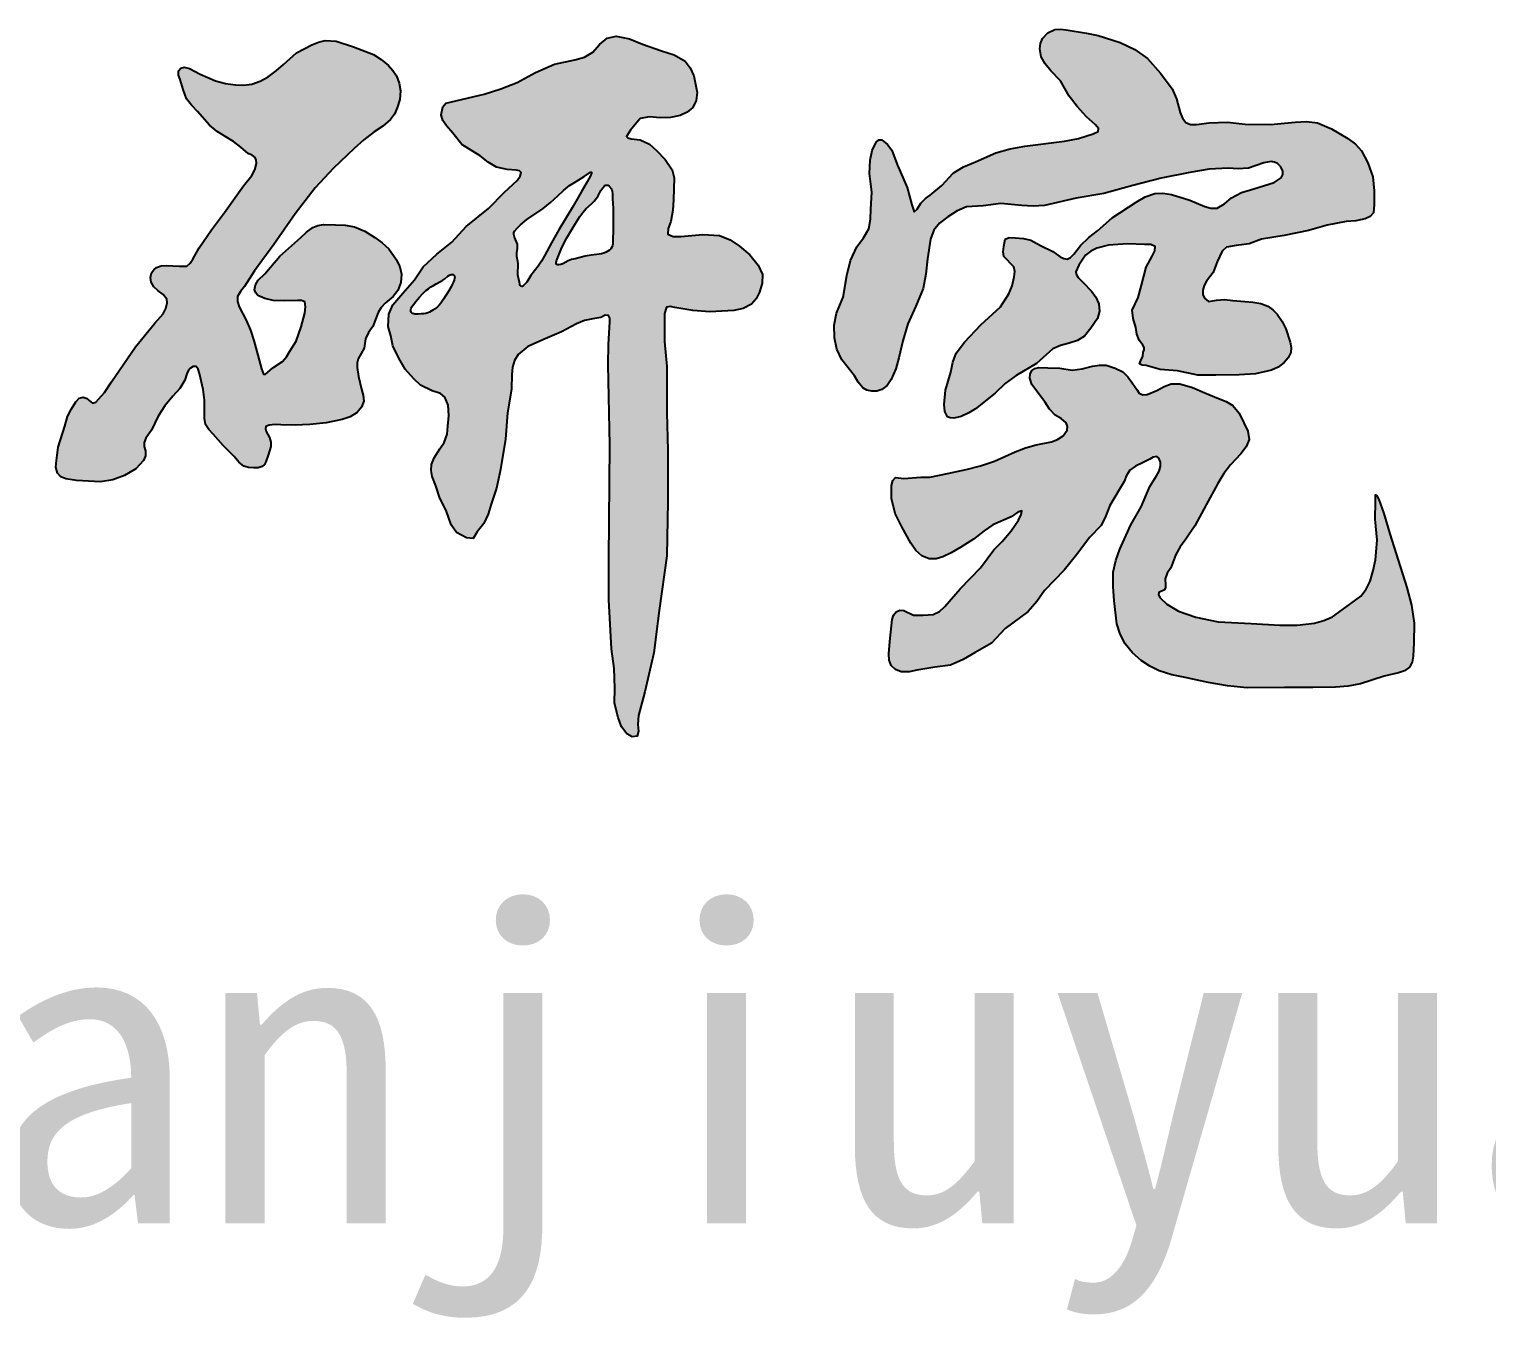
# Model space of a CAD drawing. Extents: x -137808 to 103746506, y -332957 to -111547.
# Drawn here: x -9654 to -8790, y -162863 to -162095 of the extents above; entities that cross this region are included whole.
import ezdxf

# ---------------------------------------------------------------- set-up
doc = ezdxf.new("R2010")
doc.units = 0
doc.header["$LTSCALE"] = 25
doc.header["$MEASUREMENT"] = 0
doc.layers.get('0').update_dxf_attribs({"linetype": 'CONTINUOUS'})
doc.styles.add('宋体', font='', dxfattribs={"width": 0.8})
doc.styles.get('宋体').set_extended_font_data('SimSun')

# ---------------------------------------------------------------- blocks, each defined once
blk = doc.blocks.new('tjnhty')
h = blk.add_hatch(color=256)
h.paths.add_polyline_path([(1271577.52, -1744027.78), (1271575, -1744022.31), (1271569.94, -1744016.24), (1271563.92, -1744011.09), (1271558.3, -1744007.26), (1271552.12, -1744004.68), (1271542.06, -1744004.1), (1271529.09, -1744005.27), (1271524.53, -1744005.25), (1271521.51, -1744003.95), (1271521.58, -1744000.66), (1271523.11, -1743996.38), (1271524.43, -1743989.75), (1271524.72, -1743983.56), (1271525.15, -1743970.6), (1271524, -1743965.76), (1271519.91, -1743959.67), (1271514.61, -1743954.39), (1271510.57, -1743950.62), (1271505.05, -1743948.13), (1271499.73, -1743947.44), (1271497.75, -1743946.95), (1271496.97, -1743945.99), (1271499.28, -1743942.37), (1271505.05, -1743935.45), (1271510.52, -1743934.45), (1271516.92, -1743934.96), (1271523.01, -1743934.92), (1271528.78, -1743933.64), (1271532.88, -1743931.71), (1271536.2, -1743928.86), (1271538.22, -1743924.83), (1271538.8, -1743920.1), (1271536.86, -1743910.08), (1271534.74, -1743905.34), (1271531.75, -1743901.52), (1271525.19, -1743897.8), (1271517.57, -1743895.42), (1271506.37, -1743891.31), (1271498.8, -1743888.18), (1271490.87, -1743886.69), (1271485.43, -1743887.85), (1271481.02, -1743891.65), (1271477.02, -1743896.08), (1271472.11, -1743899.08), (1271466.39, -1743900.75), (1271454.28, -1743903.17), (1271442.97, -1743908.11), (1271432.19, -1743914.04), (1271422.57, -1743917.94), (1271412.57, -1743920.96), (1271389.83, -1743926.39), (1271388.05, -1743928.57), (1271387.08, -1743933.18), (1271388.12, -1743936.6), (1271390.24, -1743939.74), (1271394.13, -1743944.11), (1271399.47, -1743950.91), (1271410.16, -1743957.46), (1271414.9, -1743961.27), (1271419.85, -1743964.26), (1271426.28, -1743965.7), (1271431.63, -1743966), (1271433.63, -1743966.45), (1271434.57, -1743967.44), (1271433.9, -1743969.57), (1271432.07, -1743972.06), (1271424.74, -1743979), (1271415.1, -1743988.63), (1271401.98, -1743999.42), (1271393.5, -1744008.67), (1271384.62, -1744015.7), (1271376.42, -1744023.22), (1271371.37, -1744030.98), (1271364.38, -1744038.94), (1271358.55, -1744045.74), (1271356.22, -1744051.37), (1271355.83, -1744058.55), (1271357.39, -1744064.18), (1271358.55, -1744070.01), (1271362.05, -1744077.38), (1271365.88, -1744083.98), (1271370.89, -1744089.52), (1271374.83, -1744093.46), (1271381.74, -1744096.8), (1271386.83, -1744098.32), (1271389.34, -1744100.44), (1271391.31, -1744105.22), (1271391.66, -1744111.42), (1271391.16, -1744117.64), (1271390.61, -1744122.43), (1271388.87, -1744127.23), (1271386.36, -1744131.15), (1271382.98, -1744136.38), (1271381.46, -1744140.3), (1271381.21, -1744143.9), (1271381.89, -1744147.48), (1271384.07, -1744153.04), (1271386.4, -1744160.38), (1271390.12, -1744167.64), (1271392.98, -1744176.02), (1271396.18, -1744180.69), (1271402.14, -1744183.89), (1271406.04, -1744184.23), (1271408.55, -1744180.34), (1271412.35, -1744175.24), (1271414.92, -1744169.84), (1271416.71, -1744163.87), (1271419.89, -1744154.35), (1271422.27, -1744143.23), (1271425.25, -1744125.36), (1271426.44, -1744109.68), (1271428.83, -1744095.78), (1271428.97, -1744087.02), (1271429.35, -1744082.75), (1271430.56, -1744078.73), (1271432.8, -1744075.21), (1271438.56, -1744070.41), (1271448.8, -1744065.93), (1271458.41, -1744061.78), (1271467.39, -1744057.05), (1271472.04, -1744055.14), (1271476.97, -1744054.07), (1271481.74, -1744053.21), (1271484.32, -1744051.88), (1271486.35, -1744052.2), (1271487.12, -1744053.71), (1271487.14, -1744055.79), (1271486.32, -1744069.22), (1271486.03, -1744081.16), (1271487.07, -1744128.95), (1271486.43, -1744196.3), (1271486.43, -1744220.46), (1271488.05, -1744249.49), (1271489.56, -1744261.13), (1271490.07, -1744272.84), (1271489.83, -1744281.65), (1271492.05, -1744290.22), (1271493.95, -1744295.77), (1271497.21, -1744299.89), (1271500.38, -1744301.72), (1271503.16, -1744301.24), (1271504.06, -1744298.34), (1271503.56, -1744294.42), (1271504.1, -1744288.96), (1271507.89, -1744274.97), (1271513.14, -1744251.95), (1271516.35, -1744226.88), (1271520.75, -1744194.49), (1271521.34, -1744162.3), (1271521.34, -1744131.89), (1271520.75, -1744109.83), (1271520.75, -1744082.4), (1271519.44, -1744067.42), (1271519.46, -1744050.85), (1271520.62, -1744047.12), (1271522.77, -1744046.75), (1271525.52, -1744047.36), (1271536.25, -1744049.22), (1271546.27, -1744049.92), (1271560.49, -1744049.22), (1271566.14, -1744048.02), (1271570.99, -1744045.49), (1271573.67, -1744042.25), (1271575.65, -1744038.27), (1271577.39, -1744033.01)])
h.paths.add_polyline_path([(1271488.21, -1744011.64), (1271487.61, -1744012.57), (1271486.82, -1744013.39), (1271485.89, -1744014.08), (1271484.88, -1744014.64), (1271483.54, -1744015.17), (1271482.17, -1744015.54), (1271479.37, -1744015.98), (1271475.94, -1744016.4), (1271472.54, -1744016.98), (1271466.53, -1744018.48), (1271464.4, -1744018.95), (1271463.36, -1744019.25), (1271462.36, -1744019.64), (1271459.19, -1744021.48), (1271458.1, -1744021.95), (1271456.86, -1744022.14), (1271455.98, -1744022.04), (1271455.36, -1744021.64), (1271455.25, -1744020.77), (1271455.52, -1744019.81), (1271458.29, -1744012.86), (1271459.83, -1744009.46), (1271461.53, -1744006.14), (1271463.89, -1744002.12), (1271466.36, -1743998.15), (1271469.37, -1743993.39), (1271471.02, -1743991.11), (1271472.87, -1743988.98), (1271476.21, -1743985.88), (1271477.81, -1743984.32), (1271479.21, -1743982.65), (1271480.11, -1743981.19), (1271480.93, -1743979.65), (1271481.8, -1743978.07), (1271482.87, -1743976.48), (1271484.16, -1743975.08), (1271485.43, -1743974.7), (1271486.61, -1743975.43), (1271487.31, -1743976.15), (1271488.09, -1743977.3), (1271488.47, -1743978.46), (1271488.71, -1743979.95), (1271488.71, -1743982.98), (1271489.04, -1743988.48), (1271489.09, -1743991.73), (1271489.04, -1743994.98), (1271489.04, -1744001.31), (1271488.88, -1744007.31), (1271488.77, -1744009.56), (1271488.58, -1744010.64)], flags=16)
h.paths.add_polyline_path([(1271456.83, -1744001.32), (1271452.5, -1744009.01), (1271448.32, -1744016.81), (1271446.61, -1744019.95), (1271444.65, -1744022.98), (1271440.32, -1744028.48), (1271437.82, -1744032.31), (1271435.94, -1744034.28), (1271435.03, -1744034.84), (1271434.14, -1744034.8), (1271433.79, -1744033.75), (1271433.48, -1744032.14), (1271432.89, -1744029.95), (1271432.48, -1744027.98), (1271432.58, -1744025.77), (1271432.81, -1744023.48), (1271432.7, -1744021.34), (1271432.37, -1744019.23), (1271432.05, -1744017.12), (1271431.98, -1744014.98), (1271432.31, -1744012.36), (1271432.42, -1744011.06), (1271432.31, -1744009.81), (1271431.83, -1744008.42), (1271431.13, -1744007.04), (1271430.48, -1744005.64), (1271430.15, -1744004.15), (1271430.22, -1744003.09), (1271430.65, -1744002.15), (1271432.26, -1744000.24), (1271434.05, -1743998.47), (1271437.98, -1743995.32), (1271447.49, -1743988.82), (1271451.9, -1743985.24), (1271456.16, -1743981.32), (1271459.65, -1743978.03), (1271463.16, -1743975.15), (1271467.12, -1743972.76), (1271471.84, -1743969.82), (1271474.49, -1743967.93), (1271475.54, -1743967.3), (1271476.17, -1743967.15), (1271476.23, -1743967.85), (1271475.66, -1743969.29), (1271473.67, -1743972.99), (1271470.17, -1743979.15), (1271465.33, -1743987.32)], flags=16)
h.paths.add_polyline_path([(1271394.83, -1744031.08), (1271394.41, -1744032.21), (1271393.74, -1744033.73), (1271393.05, -1744035.07), (1271391.63, -1744037.5), (1271388.59, -1744042.39), (1271387.75, -1744043.64), (1271386.86, -1744044.84), (1271385.92, -1744045.97), (1271384.88, -1744047.02), (1271383.61, -1744048.06), (1271382.23, -1744049), (1271381.26, -1744049.6), (1271380.25, -1744050.13), (1271379.21, -1744050.56), (1271378.13, -1744050.85), (1271376.68, -1744051.03), (1271375.22, -1744051.12), (1271373.47, -1744051.28), (1271372.57, -1744051.31), (1271371.28, -1744051.23), (1271369.98, -1744050.81), (1271369.13, -1744049.91), (1271369.16, -1744048.17), (1271369.8, -1744047.02), (1271371.99, -1744044.07), (1271373.12, -1744042.62), (1271374.29, -1744041.2), (1271376.14, -1744039.21), (1271377.12, -1744038.27), (1271378.13, -1744037.36), (1271379.54, -1744036.25), (1271381, -1744035.22), (1271382.52, -1744034.27), (1271384.09, -1744033.4), (1271386.74, -1744032.04), (1271388.03, -1744031.27), (1271389.25, -1744030.36), (1271391.02, -1744028.75), (1271392.21, -1744027.99), (1271393.09, -1744027.84), (1271394.43, -1744027.95), (1271395.08, -1744028.71), (1271395.18, -1744029.68)], flags=16)
h.paths.add_polyline_path([(1271337.36, -1744080.21), (1271337.99, -1744077.75), (1271341.53, -1744071.46), (1271342.26, -1744065.85), (1271344.18, -1744062.14), (1271346.6, -1744058.56), (1271349.73, -1744050.23), (1271351.54, -1744047.35), (1271353.9, -1744044.86), (1271358.76, -1744040.86), (1271361.54, -1744037.22), (1271363.3, -1744032.59), (1271363.62, -1744027.68), (1271362.58, -1744023.31), (1271360.67, -1744019.18), (1271356.15, -1744012.58), (1271352.23, -1744008.98), (1271347.82, -1744005.82), (1271341.99, -1744002.17), (1271335.84, -1743999.57), (1271330.34, -1743998.65), (1271324.55, -1743998.36), (1271317.45, -1743998.29), (1271314.08, -1743998.78), (1271311.01, -1743999.92), (1271307.41, -1744002.66), (1271304.06, -1744005.99), (1271291.56, -1744016.92), (1271282.74, -1744027.35), (1271278.67, -1744031.21), (1271277.04, -1744033.92), (1271276.63, -1744036.91), (1271277.26, -1744038.72), (1271278.46, -1744040.23), (1271282.6, -1744042.13), (1271287.56, -1744043.21), (1271294.41, -1744043.48), (1271302.01, -1744043.28), (1271304.48, -1744043.29), (1271306.28, -1744044.09), (1271306.78, -1744046.97), (1271306.34, -1744050.79), (1271304.27, -1744058.88), (1271301.2, -1744067.29), (1271297.49, -1744073.3), (1271295.51, -1744076.65), (1271293.22, -1744079.42), (1271287.32, -1744083.03), (1271284.32, -1744085.89), (1271283.01, -1744086.85), (1271281.96, -1744086.85), (1271280.65, -1744083.79), (1271278.54, -1744075.62), (1271276.07, -1744066.99), (1271274.14, -1744060.74), (1271271.67, -1744054.84), (1271267.44, -1744046.91), (1271266.54, -1744043.89), (1271266.56, -1744040.93), (1271268.17, -1744037.85), (1271270.56, -1744035), (1271276.6, -1744025.6), (1271287.96, -1744009.99), (1271300.57, -1743991.89), (1271312.43, -1743976.43), (1271323.42, -1743964.75), (1271335.54, -1743953.2), (1271341.33, -1743948.06), (1271347.51, -1743943.35), (1271352.65, -1743939.96), (1271357.19, -1743936.03), (1271359.43, -1743932.77), (1271361.11, -1743929.1), (1271362.57, -1743924.09), (1271363.01, -1743918.94), (1271362.33, -1743914.44), (1271360.66, -1743910.22), (1271358.49, -1743906.98), (1271355.85, -1743904.08), (1271351.64, -1743900.44), (1271346.96, -1743897.5), (1271335.16, -1743892.98), (1271324.87, -1743889.52), (1271318.48, -1743889.26), (1271314.39, -1743890.26), (1271310.42, -1743891.83), (1271301.49, -1743896.44), (1271293.66, -1743903.36), (1271289.31, -1743907.23), (1271284.63, -1743910.68), (1271279.93, -1743913.27), (1271274.9, -1743914.99), (1271270.12, -1743915.6), (1271265.26, -1743915.49), (1271259.3, -1743914.71), (1271253.52, -1743913.19), (1271244.29, -1743909.08), (1271238.07, -1743905.87), (1271234.88, -1743904.95), (1271232.82, -1743905.69), (1271231.43, -1743907.27), (1271231.44, -1743909.73), (1271232.46, -1743912.4), (1271234.24, -1743918.34), (1271236.22, -1743923.69), (1271239.2, -1743927.54), (1271242.72, -1743931.21), (1271249.91, -1743939.42), (1271254.47, -1743943.08), (1271259.5, -1743946.26), (1271264.14, -1743949.13), (1271268.4, -1743952.42), (1271272.85, -1743956.18), (1271275.12, -1743957.22), (1271276.95, -1743958.57), (1271277.56, -1743960.15), (1271277.64, -1743961.99), (1271276.81, -1743965.79), (1271275.02, -1743969.17), (1271270.11, -1743975.33), (1271258.81, -1743991.07), (1271251.06, -1744001.45), (1271243.84, -1744011.96), (1271240.04, -1744018.74), (1271238.5, -1744021.19), (1271236.51, -1744022.82), (1271232.16, -1744022.82), (1271224.28, -1744022.54), (1271221.33, -1744022.76), (1271218.58, -1744023.63), (1271216.83, -1744025), (1271215.59, -1744026.89), (1271214.96, -1744029.59), (1271215.32, -1744032.32), (1271216.9, -1744035.15), (1271219.39, -1744037.47), (1271222.46, -1744039.67), (1271224.55, -1744042.36), (1271224.83, -1744044.53), (1271224.1, -1744047.95), (1271222.38, -1744051.06), (1271217.49, -1744056.74), (1271206.08, -1744070.59), (1271191.92, -1744091.39), (1271187.61, -1744097.64), (1271184.38, -1744101.51), (1271182.47, -1744103.45), (1271180.49, -1744104.1), (1271178.55, -1744102.38), (1271177.48, -1744101.3), (1271175.14, -1744100.55), (1271172.73, -1744101.08), (1271170.79, -1744103.24), (1271168.04, -1744107.46), (1271165.84, -1744111.85), (1271164.11, -1744117.67), (1271160.23, -1744130.16), (1271159.15, -1744137.92), (1271158.91, -1744141.9), (1271159.8, -1744145.46), (1271161.91, -1744147.57), (1271164.76, -1744148.9), (1271171.01, -1744149.77), (1271185.24, -1744150.63), (1271192.56, -1744149.45), (1271199.46, -1744146.96), (1271206.15, -1744142.87), (1271210.7, -1744138.01), (1271211.96, -1744135.2), (1271211.97, -1744132.32), (1271211.09, -1744129.77), (1271211.17, -1744127.29), (1271212.26, -1744124.86), (1271215.54, -1744120.03), (1271219.48, -1744111.82), (1271223.34, -1744105.61), (1271228.2, -1744099.85), (1271232.22, -1744095.43), (1271235.21, -1744090.45), (1271236.41, -1744086.59), (1271237.27, -1744084.79), (1271238.63, -1744083.27), (1271240.29, -1744082.36), (1271241.89, -1744082.25), (1271243.24, -1744083.86), (1271243.94, -1744086.52), (1271246.16, -1744095.92), (1271246.95, -1744102.21), (1271247.02, -1744108.91), (1271246.89, -1744112.92), (1271247.53, -1744116.61), (1271249.52, -1744119.63), (1271252.15, -1744122.42), (1271257.9, -1744129.19), (1271264.48, -1744135.66), (1271267.21, -1744138.88), (1271270.29, -1744141.37), (1271272.98, -1744142.13), (1271276, -1744142.32), (1271278.77, -1744142.26), (1271281.15, -1744141.56), (1271282.41, -1744140.38), (1271283.34, -1744138.73), (1271284.67, -1744134.8), (1271286.13, -1744129.62), (1271286.23, -1744127.07), (1271285.49, -1744124.39), (1271283.52, -1744120.78), (1271282.97, -1744119.19), (1271283.34, -1744117.94), (1271285.18, -1744117.02), (1271288.76, -1744116.6), (1271292.24, -1744116.87), (1271300.72, -1744117.14), (1271309.28, -1744116.72), (1271318.96, -1744115.73), (1271328.48, -1744113.8), (1271333.17, -1744112.17), (1271337.38, -1744109.51), (1271339.93, -1744106.48), (1271341.22, -1744102.91), (1271340.89, -1744099.31), (1271339.84, -1744095.7), (1271338.15, -1744088.18), (1271337.31, -1744082.83)])
h = blk.add_hatch(color=256)
h.paths.add_polyline_path([(1271820.21, -1743917.91), (1271813.36, -1743908.54), (1271805.6, -1743899.89), (1271798.03, -1743894.48), (1271789.37, -1743890.33), (1271776.38, -1743886.19), (1271769.35, -1743884.92), (1271757.44, -1743882.94), (1271753.97, -1743882.5), (1271750.59, -1743882.76), (1271746.62, -1743884.74), (1271743.37, -1743887.99), (1271742.13, -1743890.91), (1271741.75, -1743894.12), (1271742.65, -1743898.8), (1271745, -1743902.95), (1271748.24, -1743907.28), (1271754.01, -1743913.04), (1271759.25, -1743922.26), (1271763.98, -1743928.25), (1271769.43, -1743934.43), (1271774.86, -1743939.17), (1271776.54, -1743941.36), (1271776.34, -1743943.15), (1271773.43, -1743944.6), (1271764.63, -1743947.19), (1271756.35, -1743948.77), (1271732.9, -1743951.86), (1271724.19, -1743953.32), (1271715.82, -1743955.67), (1271703.65, -1743961.12), (1271696.67, -1743964.07), (1271690.38, -1743967.84), (1271683.66, -1743975.11), (1271676.75, -1743980.92), (1271673.98, -1743982.83), (1271671.3, -1743985.64), (1271669.05, -1743989.18), (1271667.3, -1743990.72), (1271666.03, -1743986.55), (1271663.12, -1743976.38), (1271657.31, -1743962.58), (1271654.22, -1743954.22), (1271651.62, -1743950.74), (1271648.22, -1743948.05), (1271646.44, -1743947.97), (1271644.83, -1743949.46), (1271642.5, -1743954.42), (1271641.37, -1743960.12), (1271640.81, -1743968.01), (1271642.22, -1743979.01), (1271641.65, -1743989.16), (1271641.48, -1743995.1), (1271640.53, -1744000.72), (1271637.39, -1744006.18), (1271633.47, -1744011.44), (1271629.57, -1744019.55), (1271627.54, -1744028.36), (1271625.29, -1744041.33), (1271621.34, -1744050.63), (1271619.95, -1744057.82), (1271620.21, -1744065.3), (1271621.62, -1744072.11), (1271624.44, -1744078.27), (1271632.06, -1744087.86), (1271634.22, -1744091.64), (1271636.86, -1744094.91), (1271639.36, -1744096.31), (1271642.29, -1744096.98), (1271645.32, -1744096.89), (1271648.14, -1744096.03), (1271651.39, -1744093.53), (1271653.79, -1744090.11), (1271656.51, -1744083.77), (1271658.3, -1744077.14), (1271660.65, -1744067.03), (1271663.67, -1744057.12), (1271668.39, -1744046.66), (1271672.64, -1744036.2), (1271674.35, -1744027.63), (1271675.26, -1744018.56), (1271677.07, -1744006.86), (1271679.07, -1744001.63), (1271682.29, -1743997.34), (1271687.37, -1743993.67), (1271692.73, -1743990.17), (1271698.38, -1743987.75), (1271708.25, -1743987.19), (1271718.69, -1743985.78), (1271731.11, -1743986.9), (1271737.91, -1743987.32), (1271744.66, -1743986.9), (1271763.28, -1743982.67), (1271779.65, -1743979.86), (1271796.86, -1743975.06), (1271813.67, -1743970.79), (1271830.76, -1743967.31), (1271842.05, -1743965.42), (1271853.3, -1743964.91), (1271859.26, -1743965.33), (1271865.36, -1743964.9), (1271874.53, -1743961.73), (1271878.83, -1743960.92), (1271880.82, -1743961.19), (1271882.65, -1743962.09), (1271884.61, -1743964.13), (1271885.76, -1743966.6), (1271885.73, -1743968.68), (1271884.76, -1743970.48), (1271880.64, -1743973.39), (1271868.65, -1743977.15), (1271861.28, -1743979.17), (1271855.29, -1743982.41), (1271851.24, -1743986.04), (1271846.81, -1743988.6), (1271843.2, -1743988.56), (1271839.48, -1743987.47), (1271830.73, -1743983.8), (1271819.72, -1743980.42), (1271814.74, -1743979.66), (1271809.84, -1743979.86), (1271804.2, -1743981.86), (1271798.84, -1743984.93), (1271784.73, -1743994.24), (1271775.93, -1744001.97), (1271770.78, -1744005.86), (1271765.84, -1744010.61), (1271762, -1744015.83), (1271760.04, -1744017.85), (1271757.92, -1744018.77), (1271755.95, -1744018.41), (1271753.84, -1744017.28), (1271749.45, -1744014.26), (1271742.12, -1744010.59), (1271736.47, -1744007.49), (1271732.12, -1744006.45), (1271727.16, -1744006.08), (1271723.73, -1744005.97), (1271721.23, -1744006.93), (1271720.39, -1744011.16), (1271720.05, -1744014.34), (1271720.39, -1744017.08), (1271726.31, -1744023.28), (1271726.91, -1744026.1), (1271726.6, -1744029.2), (1271725.38, -1744034.48), (1271723.49, -1744039.35), (1271718.41, -1744046.97), (1271706.84, -1744057.68), (1271697.25, -1744067.84), (1271692.17, -1744074.32), (1271690.3, -1744079.78), (1271689.06, -1744085.6), (1271685.96, -1744096.32), (1271685.11, -1744104.78), (1271685.48, -1744108.99), (1271687.09, -1744112.11), (1271688.73, -1744112.81), (1271690.78, -1744112.88), (1271695.27, -1744111.83), (1271699.82, -1744109.79), (1271703.74, -1744107.31), (1271715.31, -1744098.01), (1271721.32, -1744092.47), (1271727.72, -1744087.58), (1271739.86, -1744080.53), (1271749.45, -1744071.78), (1271754.11, -1744069.79), (1271759.17, -1744068.42), (1271764.06, -1744066.88), (1271768.22, -1744064.35), (1271772.03, -1744059.65), (1271776.06, -1744053.83), (1271777.14, -1744049.55), (1271776.73, -1744045.1), (1271774.99, -1744041.17), (1271772.48, -1744037.72), (1271767.55, -1744032.57), (1271764.5, -1744029.59), (1271763.44, -1744027.99), (1271763.07, -1744026.31), (1271764.87, -1744022.28), (1271768.9, -1744016.46), (1271771.99, -1744014), (1271775.62, -1744012.21), (1271782.56, -1744010.42), (1271793.75, -1744009.75), (1271803.83, -1744009.97), (1271807.66, -1744010.15), (1271810.1, -1744011.31), (1271809.88, -1744013.83), (1271808.31, -1744016.91), (1271804.73, -1744023.4), (1271802.04, -1744034.14), (1271800.03, -1744041.52), (1271796.44, -1744048.91), (1271797.07, -1744053.96), (1271798.68, -1744059.2), (1271799.31, -1744063.08), (1271800.7, -1744066.81), (1271802.88, -1744069.65), (1271803.62, -1744071.03), (1271803.61, -1744072.41), (1271802.93, -1744073.81), (1271802.79, -1744076.42), (1271802.04, -1744077.78), (1271800.92, -1744080.68), (1271802.34, -1744081.51), (1271804.73, -1744081.8), (1271813.01, -1744084.04), (1271823.32, -1744084.94), (1271835.41, -1744087.4), (1271846.16, -1744087.4), (1271859.82, -1744087.18), (1271869.66, -1744086.68), (1271879.08, -1744084.49), (1271882.94, -1744082.61), (1271886.47, -1744080.01), (1271889, -1744077.23), (1271890.5, -1744073.97), (1271890.61, -1744070.99), (1271890.05, -1744067.93), (1271887.59, -1744060.1), (1271885.34, -1744055.57), (1271882.44, -1744051.37), (1271879.9, -1744048.66), (1271876.94, -1744046.52), (1271872.66, -1744044.95), (1271868.06, -1744044.21), (1271856.15, -1744043.15), (1271851.28, -1744042.56), (1271846.37, -1744042.97), (1271841.75, -1744043.86), (1271839.27, -1744041.9), (1271838.39, -1744039.59), (1271838.38, -1744037.11), (1271839.13, -1744034.32), (1271840.51, -1744031.78), (1271844.42, -1744026.63), (1271846.9, -1744020.24), (1271849.75, -1744014.02), (1271852.42, -1744011.71), (1271858.1, -1744010.65), (1271865.75, -1744009.58), (1271873.03, -1744006.92), (1271886.54, -1744004.79), (1271900.93, -1744001.77), (1271912.1, -1743998.58), (1271923.34, -1743996.43), (1271928.95, -1743996.04), (1271934.62, -1743994.88), (1271937.47, -1743993.48), (1271939.42, -1743991.35), (1271939.84, -1743986.42), (1271939.84, -1743978.25), (1271939.14, -1743969.93), (1271936.17, -1743961.76), (1271932.46, -1743954.65), (1271928.75, -1743950.65), (1271924.33, -1743947.32), (1271914.6, -1743941.58), (1271906.3, -1743937.91), (1271899.77, -1743937.16), (1271893.06, -1743937.6), (1271878.55, -1743939.03), (1271863.4, -1743938.71), (1271853.02, -1743937.66), (1271842.04, -1743937.92), (1271834.53, -1743939.07), (1271831.14, -1743938.96), (1271828.33, -1743937.74), (1271826.29, -1743935.13), (1271824.9, -1743931.79), (1271822.74, -1743923.86)])
h.paths.add_polyline_path([(1271865.77, -1744125.58), (1271864.94, -1744120.7), (1271862.65, -1744115.73), (1271859.81, -1744110.02), (1271856.15, -1744105.4), (1271852.2, -1744103.06), (1271847.74, -1744101.31), (1271839.56, -1744097.95), (1271832.31, -1744094.77), (1271824.66, -1744092.66), (1271819.61, -1744092.66), (1271815.48, -1744094.14), (1271811.19, -1744096.51), (1271805.42, -1744098.96), (1271802.74, -1744099.18), (1271800.61, -1744098.19), (1271799.17, -1744096.03), (1271796.53, -1744091.94), (1271794.03, -1744088.41), (1271791, -1744085.46), (1271786.43, -1744083.29), (1271781.14, -1744081.61), (1271777.07, -1744081.44), (1271772.96, -1744082.09), (1271766.93, -1744083.72), (1271760.94, -1744084.49), (1271753.73, -1744083.29), (1271746.51, -1744083.05), (1271741.24, -1744083), (1271738.91, -1744083.5), (1271737.14, -1744084.73), (1271736.14, -1744086.83), (1271735.94, -1744089.3), (1271737.1, -1744092.88), (1271739.3, -1744096.03), (1271744.83, -1744103.23), (1271747.51, -1744107.52), (1271750.84, -1744111.16), (1271754.37, -1744113.19), (1271757.33, -1744115.73), (1271758.13, -1744117.82), (1271758.06, -1744120.05), (1271755.65, -1744123.42), (1271752.34, -1744125.61), (1271748.68, -1744127.02), (1271739.54, -1744128.7), (1271733.24, -1744130.46), (1271727.13, -1744132.92), (1271715.02, -1744138.31), (1271706.69, -1744141.18), (1271698.19, -1744143.36), (1271687.13, -1744145.76), (1271676.55, -1744147.92), (1271671.26, -1744147.92), (1271661.16, -1744148.64), (1271656.33, -1744148.11), (1271654.78, -1744149.86), (1271654.01, -1744152.77), (1271654.01, -1744160.41), (1271656, -1744169.38), (1271659.99, -1744177.36), (1271665.32, -1744187), (1271668.31, -1744191.32), (1271671.94, -1744194.54), (1271676.29, -1744196.31), (1271680.31, -1744196.17), (1271684.27, -1744194.98), (1271689.26, -1744192.65), (1271694.92, -1744189.33), (1271702.57, -1744184.67), (1271708.89, -1744179.69), (1271713.88, -1744176.03), (1271724.85, -1744171.38), (1271728.82, -1744168.65), (1271731.17, -1744167.72), (1271730.78, -1744169.95), (1271729.18, -1744173.37), (1271724.85, -1744179.69), (1271719.53, -1744186), (1271714.54, -1744190.99), (1271706.56, -1744201.62), (1271694.59, -1744213.92), (1271685.6, -1744224.56), (1271682.34, -1744227.42), (1271678.62, -1744229.21), (1271672.63, -1744229.54), (1271666.98, -1744229.54), (1271661.32, -1744226.88), (1271658.86, -1744226.73), (1271656.67, -1744227.55), (1271655.15, -1744229.57), (1271654.34, -1744232.2), (1271653.01, -1744245.16), (1271652.34, -1744252.47), (1271652.49, -1744256.16), (1271653.67, -1744259.45), (1271656.26, -1744261.83), (1271659.66, -1744263.11), (1271664.34, -1744263.09), (1271668.97, -1744262.11), (1271679.62, -1744260.45), (1271688.93, -1744259.12), (1271696.36, -1744255.92), (1271703.57, -1744251.81), (1271713.21, -1744246.16), (1271721.19, -1744237.52), (1271734.87, -1744227.39), (1271739.94, -1744221.41), (1271744.64, -1744214.99), (1271756.25, -1744202.86), (1271763.64, -1744193.63), (1271771.3, -1744183.61), (1271778.16, -1744176.49), (1271780.88, -1744170.71), (1271783.18, -1744164.62), (1271791.68, -1744150.52), (1271793.18, -1744146.92), (1271795.18, -1744143.76), (1271798.56, -1744141.43), (1271802.99, -1744139.22), (1271806.96, -1744137.23), (1271809.04, -1744135.92), (1271811.04, -1744135.6), (1271812.33, -1744136.65), (1271813.33, -1744138.94), (1271813.38, -1744141.43), (1271812.46, -1744144.4), (1271810.93, -1744147.14), (1271806.96, -1744153.44), (1271801.87, -1744165.36), (1271795.67, -1744176.06), (1271789.28, -1744190.53), (1271786.9, -1744197.23), (1271785.33, -1744204.06), (1271785.16, -1744212.55), (1271785.89, -1744221.15), (1271787.4, -1744234.68), (1271789.31, -1744240.81), (1271792.29, -1744246.51), (1271796.64, -1744251.9), (1271801.87, -1744256.47), (1271806.96, -1744259.82), (1271812.4, -1744262.48), (1271820, -1744264.89), (1271827.82, -1744266.61), (1271841.54, -1744269.43), (1271853.06, -1744271.44), (1271864.66, -1744272.62), (1271886.66, -1744272.44), (1271903.58, -1744272.44), (1271916.93, -1744272.25), (1271924.47, -1744271.71), (1271931.78, -1744270.37), (1271945.88, -1744265.67), (1271954.24, -1744263.84), (1271957.92, -1744262.52), (1271960.73, -1744260.41), (1271962.3, -1744257.51), (1271963.05, -1744253.92), (1271963.36, -1744245.95), (1271963.55, -1744234.3), (1271962.02, -1744223.75), (1271959.23, -1744213.26), (1271954.15, -1744197.1), (1271949.08, -1744181.51), (1271945.5, -1744169.3), (1271942.58, -1744161.11), (1271941.32, -1744158.51), (1271940.62, -1744158.41), (1271940.62, -1744162.35), (1271940.43, -1744172.68), (1271941.56, -1744185.08), (1271940.62, -1744196.73), (1271939.37, -1744203.19), (1271937.42, -1744209.5), (1271935.11, -1744214.22), (1271931.97, -1744218.33), (1271923.13, -1744224.91), (1271915.24, -1744230.54), (1271910.06, -1744232.84), (1271904.52, -1744234.3), (1271894.3, -1744235.56), (1271884.04, -1744235.58), (1271867.03, -1744234.52), (1271847.47, -1744233.46), (1271834.29, -1744230.69), (1271823.87, -1744227.29), (1271817.06, -1744223.05), (1271813.11, -1744219.38), (1271812.07, -1744217.62), (1271812.39, -1744216.25), (1271815.58, -1744214.55), (1271816.24, -1744213.3), (1271816.28, -1744211.69), (1271816, -1744208.17), (1271817.3, -1744204.72), (1271819.4, -1744201.59), (1271822.38, -1744193.73), (1271825.03, -1744189.06), (1271828.26, -1744184.68), (1271833.55, -1744176.75), (1271840.29, -1744164.26), (1271847.26, -1744151.53), (1271850.75, -1744145.78), (1271854.71, -1744140.48), (1271860.96, -1744133.99), (1271864.11, -1744129.98)])
at = {"color": 7}
for points in [[(1271238.07, -1743905.87), (1271244.29, -1743909.08), (1271253.52, -1743913.19), (1271259.3, -1743914.71), (1271265.26, -1743915.49), (1271270.12, -1743915.6), (1271274.9, -1743914.99), (1271279.93, -1743913.27), (1271284.63, -1743910.68), (1271289.31, -1743907.23), (1271293.66, -1743903.36), (1271301.49, -1743896.44), (1271310.42, -1743891.83), (1271314.39, -1743890.26), (1271318.48, -1743889.26), (1271324.87, -1743889.52), (1271335.16, -1743892.98), (1271346.96, -1743897.5), (1271351.64, -1743900.44), (1271355.85, -1743904.08), (1271358.49, -1743906.98), (1271360.66, -1743910.22), (1271362.33, -1743914.44), (1271363.01, -1743918.94), (1271362.57, -1743924.09), (1271361.11, -1743929.1), (1271359.43, -1743932.77), (1271357.19, -1743936.03), (1271352.65, -1743939.96), (1271347.51, -1743943.35), (1271341.33, -1743948.06), (1271335.54, -1743953.2), (1271323.42, -1743964.75), (1271312.43, -1743976.43), (1271300.57, -1743991.89), (1271287.96, -1744009.99), (1271276.6, -1744025.6), (1271270.56, -1744035), (1271268.17, -1744037.85), (1271266.56, -1744040.93), (1271266.54, -1744043.89), (1271267.44, -1744046.91), (1271271.67, -1744054.84), (1271274.14, -1744060.74), (1271276.07, -1744066.99), (1271278.54, -1744075.62), (1271280.65, -1744083.79), (1271281.96, -1744086.85), (1271283.01, -1744086.85), (1271284.32, -1744085.89), (1271287.32, -1744083.03), (1271293.22, -1744079.42), (1271295.51, -1744076.65), (1271297.49, -1744073.3), (1271301.2, -1744067.29), (1271304.27, -1744058.88), (1271306.34, -1744050.79), (1271306.78, -1744046.97), (1271306.28, -1744044.09), (1271304.48, -1744043.29), (1271302.01, -1744043.28), (1271294.41, -1744043.48), (1271287.56, -1744043.21), (1271282.6, -1744042.13), (1271278.46, -1744040.23), (1271277.26, -1744038.72), (1271276.63, -1744036.91), (1271277.04, -1744033.92), (1271278.67, -1744031.21), (1271282.74, -1744027.35), (1271291.56, -1744016.92), (1271304.06, -1744005.99), (1271307.41, -1744002.66), (1271311.01, -1743999.92), (1271314.08, -1743998.78), (1271317.45, -1743998.29), (1271324.55, -1743998.36), (1271330.34, -1743998.65), (1271335.84, -1743999.57), (1271341.99, -1744002.17), (1271347.82, -1744005.82), (1271352.23, -1744008.98), (1271356.15, -1744012.58), (1271360.67, -1744019.18), (1271362.58, -1744023.31), (1271363.62, -1744027.68), (1271363.3, -1744032.59), (1271361.54, -1744037.22), (1271358.76, -1744040.86), (1271353.9, -1744044.86), (1271351.54, -1744047.35), (1271349.73, -1744050.23), (1271346.6, -1744058.56), (1271344.18, -1744062.14), (1271342.26, -1744065.85), (1271341.53, -1744071.46), (1271337.99, -1744077.75), (1271337.36, -1744080.21), (1271337.31, -1744082.83), (1271338.15, -1744088.18), (1271339.84, -1744095.7), (1271340.89, -1744099.31), (1271341.22, -1744102.91), (1271339.93, -1744106.48), (1271337.38, -1744109.51), (1271333.17, -1744112.17), (1271328.48, -1744113.8), (1271318.96, -1744115.73), (1271309.28, -1744116.72), (1271300.72, -1744117.14), (1271292.24, -1744116.87), (1271288.76, -1744116.6), (1271285.18, -1744117.02), (1271283.34, -1744117.94), (1271282.97, -1744119.19), (1271283.52, -1744120.78), (1271285.49, -1744124.39), (1271286.23, -1744127.07), (1271286.13, -1744129.62), (1271284.67, -1744134.8), (1271283.34, -1744138.73), (1271282.41, -1744140.38), (1271281.15, -1744141.56), (1271278.77, -1744142.26), (1271276, -1744142.32), (1271272.98, -1744142.13), (1271270.29, -1744141.37), (1271267.21, -1744138.88), (1271264.48, -1744135.66), (1271257.9, -1744129.19), (1271252.15, -1744122.42), (1271249.52, -1744119.63), (1271247.53, -1744116.61), (1271246.89, -1744112.92), (1271247.02, -1744108.91), (1271246.95, -1744102.21), (1271246.16, -1744095.92), (1271243.94, -1744086.52), (1271243.24, -1744083.86), (1271241.89, -1744082.25), (1271240.29, -1744082.36), (1271238.63, -1744083.27), (1271237.27, -1744084.79), (1271236.41, -1744086.59), (1271235.21, -1744090.45), (1271232.22, -1744095.43), (1271228.2, -1744099.85), (1271223.34, -1744105.61), (1271219.48, -1744111.82), (1271215.54, -1744120.03), (1271212.26, -1744124.86), (1271211.17, -1744127.29), (1271211.09, -1744129.77), (1271211.97, -1744132.32), (1271211.96, -1744135.2), (1271210.7, -1744138.01), (1271206.15, -1744142.87), (1271199.46, -1744146.96), (1271192.56, -1744149.45), (1271185.24, -1744150.63), (1271171.01, -1744149.77), (1271164.76, -1744148.9), (1271161.91, -1744147.57), (1271159.8, -1744145.46), (1271158.91, -1744141.9), (1271159.15, -1744137.92), (1271160.23, -1744130.16), (1271164.11, -1744117.67), (1271165.84, -1744111.85), (1271168.04, -1744107.46), (1271170.79, -1744103.24), (1271172.73, -1744101.08), (1271175.14, -1744100.55), (1271177.48, -1744101.3), (1271178.55, -1744102.38), (1271180.49, -1744104.1), (1271182.47, -1744103.45), (1271184.38, -1744101.51), (1271187.61, -1744097.64), (1271191.92, -1744091.39), (1271206.08, -1744070.59), (1271217.49, -1744056.74), (1271222.38, -1744051.06), (1271224.1, -1744047.95), (1271224.83, -1744044.53), (1271224.55, -1744042.36), (1271222.46, -1744039.67), (1271219.39, -1744037.47), (1271216.9, -1744035.15), (1271215.32, -1744032.32), (1271214.96, -1744029.59), (1271215.59, -1744026.89), (1271216.83, -1744025), (1271218.58, -1744023.63), (1271221.33, -1744022.76), (1271224.28, -1744022.54), (1271232.16, -1744022.82), (1271236.51, -1744022.82), (1271238.5, -1744021.19), (1271240.04, -1744018.74), (1271243.84, -1744011.96), (1271251.06, -1744001.45), (1271258.81, -1743991.07), (1271270.11, -1743975.33), (1271275.02, -1743969.17), (1271276.81, -1743965.79), (1271277.64, -1743961.99), (1271277.56, -1743960.15), (1271276.95, -1743958.57), (1271275.12, -1743957.22), (1271272.85, -1743956.18), (1271268.4, -1743952.42), (1271264.14, -1743949.13), (1271259.5, -1743946.26), (1271254.47, -1743943.08), (1271249.91, -1743939.42), (1271242.72, -1743931.21), (1271239.2, -1743927.54), (1271236.22, -1743923.69), (1271234.24, -1743918.34), (1271232.46, -1743912.4), (1271231.44, -1743909.73), (1271231.43, -1743907.27), (1271232.82, -1743905.69), (1271234.88, -1743904.95)], [(1271389.83, -1743926.39), (1271412.57, -1743920.96), (1271422.57, -1743917.94), (1271432.19, -1743914.04), (1271442.97, -1743908.11), (1271454.28, -1743903.17), (1271466.39, -1743900.75), (1271472.11, -1743899.08), (1271477.02, -1743896.08), (1271481.02, -1743891.65), (1271485.43, -1743887.85), (1271490.87, -1743886.69), (1271498.8, -1743888.18), (1271506.37, -1743891.31), (1271517.57, -1743895.42), (1271525.19, -1743897.8), (1271531.75, -1743901.52), (1271534.74, -1743905.34), (1271536.86, -1743910.08), (1271538.8, -1743920.1), (1271538.22, -1743924.83), (1271536.2, -1743928.86), (1271532.88, -1743931.71), (1271528.78, -1743933.64), (1271523.01, -1743934.92), (1271516.92, -1743934.96), (1271510.52, -1743934.45), (1271505.05, -1743935.45), (1271499.28, -1743942.37), (1271496.97, -1743945.99), (1271497.75, -1743946.95), (1271499.73, -1743947.44), (1271505.05, -1743948.13), (1271510.57, -1743950.62), (1271514.61, -1743954.39), (1271519.91, -1743959.67), (1271524, -1743965.76), (1271525.15, -1743970.6), (1271524.72, -1743983.56), (1271524.43, -1743989.75), (1271523.11, -1743996.38), (1271521.58, -1744000.66), (1271521.51, -1744003.95), (1271524.53, -1744005.25), (1271529.09, -1744005.27), (1271542.06, -1744004.1), (1271552.12, -1744004.68), (1271558.3, -1744007.26), (1271563.92, -1744011.09), (1271569.94, -1744016.24), (1271575, -1744022.31), (1271577.52, -1744027.78), (1271577.39, -1744033.01), (1271575.65, -1744038.27), (1271573.67, -1744042.25), (1271570.99, -1744045.49), (1271566.14, -1744048.02), (1271560.49, -1744049.22), (1271546.27, -1744049.92), (1271536.25, -1744049.22), (1271525.52, -1744047.36), (1271522.77, -1744046.75), (1271520.62, -1744047.12), (1271519.46, -1744050.85), (1271519.44, -1744067.42), (1271520.75, -1744082.4), (1271520.75, -1744109.83), (1271521.34, -1744131.89), (1271521.34, -1744162.3), (1271520.75, -1744194.49), (1271516.35, -1744226.88), (1271513.14, -1744251.95), (1271507.89, -1744274.97), (1271504.1, -1744288.96), (1271503.56, -1744294.42), (1271504.06, -1744298.34), (1271503.16, -1744301.24), (1271500.38, -1744301.72), (1271497.21, -1744299.89), (1271493.95, -1744295.77), (1271492.05, -1744290.22), (1271489.83, -1744281.65), (1271490.07, -1744272.84), (1271489.56, -1744261.13), (1271488.05, -1744249.49), (1271486.43, -1744220.46), (1271486.43, -1744196.3), (1271487.07, -1744128.95), (1271486.03, -1744081.16), (1271486.32, -1744069.22), (1271487.14, -1744055.79), (1271487.12, -1744053.71), (1271486.35, -1744052.2), (1271484.32, -1744051.88), (1271481.74, -1744053.21), (1271476.97, -1744054.07), (1271472.04, -1744055.14), (1271467.39, -1744057.05), (1271458.41, -1744061.78), (1271448.8, -1744065.93), (1271438.56, -1744070.41), (1271432.8, -1744075.21), (1271430.56, -1744078.73), (1271429.35, -1744082.75), (1271428.97, -1744087.02), (1271428.83, -1744095.78), (1271426.44, -1744109.68), (1271425.25, -1744125.36), (1271422.27, -1744143.23), (1271419.89, -1744154.35), (1271416.71, -1744163.87), (1271414.92, -1744169.84), (1271412.35, -1744175.24), (1271408.55, -1744180.34), (1271406.04, -1744184.23), (1271402.14, -1744183.89), (1271396.18, -1744180.69), (1271392.98, -1744176.02), (1271390.12, -1744167.64), (1271386.4, -1744160.38), (1271384.07, -1744153.04), (1271381.89, -1744147.48), (1271381.21, -1744143.9), (1271381.46, -1744140.3), (1271382.98, -1744136.38), (1271386.36, -1744131.15), (1271388.87, -1744127.23), (1271390.61, -1744122.43), (1271391.16, -1744117.64), (1271391.66, -1744111.42), (1271391.31, -1744105.22), (1271389.34, -1744100.44), (1271386.83, -1744098.32), (1271381.74, -1744096.8), (1271374.83, -1744093.46), (1271370.89, -1744089.52), (1271365.88, -1744083.98), (1271362.05, -1744077.38), (1271358.55, -1744070.01), (1271357.39, -1744064.18), (1271355.83, -1744058.55), (1271356.22, -1744051.37), (1271358.55, -1744045.74), (1271364.38, -1744038.94), (1271371.37, -1744030.98), (1271376.42, -1744023.22), (1271384.62, -1744015.7), (1271393.5, -1744008.67), (1271401.98, -1743999.42), (1271415.1, -1743988.63), (1271424.74, -1743979), (1271432.07, -1743972.06), (1271433.9, -1743969.57), (1271434.57, -1743967.44), (1271433.63, -1743966.45), (1271431.63, -1743966), (1271426.28, -1743965.7), (1271419.85, -1743964.26), (1271414.9, -1743961.27), (1271410.16, -1743957.46), (1271399.47, -1743950.91), (1271394.13, -1743944.11), (1271390.24, -1743939.74), (1271388.12, -1743936.6), (1271387.08, -1743933.18), (1271388.05, -1743928.57)], [(1271648.22, -1743948.05), (1271651.62, -1743950.74), (1271654.22, -1743954.22), (1271657.31, -1743962.58), (1271663.12, -1743976.38), (1271666.03, -1743986.55), (1271667.3, -1743990.72), (1271669.05, -1743989.18), (1271671.3, -1743985.64), (1271673.98, -1743982.83), (1271676.75, -1743980.92), (1271683.66, -1743975.11), (1271690.38, -1743967.84), (1271696.67, -1743964.07), (1271703.65, -1743961.12), (1271715.82, -1743955.67), (1271724.19, -1743953.32), (1271732.9, -1743951.86), (1271756.35, -1743948.77), (1271764.63, -1743947.19), (1271773.43, -1743944.6), (1271776.34, -1743943.15), (1271776.54, -1743941.36), (1271774.86, -1743939.17), (1271769.43, -1743934.43), (1271763.98, -1743928.25), (1271759.25, -1743922.26), (1271754.01, -1743913.04), (1271748.24, -1743907.28), (1271745, -1743902.95), (1271742.65, -1743898.8), (1271741.75, -1743894.12), (1271742.13, -1743890.91), (1271743.37, -1743887.99), (1271746.62, -1743884.74), (1271750.59, -1743882.76), (1271753.97, -1743882.5), (1271757.44, -1743882.94), (1271769.35, -1743884.92), (1271776.38, -1743886.19), (1271789.37, -1743890.33), (1271798.03, -1743894.48), (1271805.6, -1743899.89), (1271813.36, -1743908.54), (1271820.21, -1743917.91), (1271822.74, -1743923.86), (1271824.9, -1743931.79), (1271826.29, -1743935.13), (1271828.33, -1743937.74), (1271831.14, -1743938.96), (1271834.53, -1743939.07), (1271842.04, -1743937.92), (1271853.02, -1743937.66), (1271863.4, -1743938.71), (1271878.55, -1743939.03), (1271893.06, -1743937.6), (1271899.77, -1743937.16), (1271906.3, -1743937.91), (1271914.6, -1743941.58), (1271924.33, -1743947.32), (1271928.75, -1743950.65), (1271932.46, -1743954.65), (1271936.17, -1743961.76), (1271939.14, -1743969.93), (1271939.84, -1743978.25), (1271939.84, -1743986.42), (1271939.42, -1743991.35), (1271937.47, -1743993.48), (1271934.62, -1743994.88), (1271928.95, -1743996.04), (1271923.34, -1743996.43), (1271912.1, -1743998.58), (1271900.93, -1744001.77), (1271886.54, -1744004.79), (1271873.03, -1744006.92), (1271865.75, -1744009.58), (1271858.1, -1744010.65), (1271852.42, -1744011.71), (1271849.75, -1744014.02), (1271846.9, -1744020.24), (1271844.42, -1744026.63), (1271840.51, -1744031.78), (1271839.13, -1744034.32), (1271838.38, -1744037.11), (1271838.39, -1744039.59), (1271839.27, -1744041.9), (1271841.75, -1744043.86), (1271846.37, -1744042.97), (1271851.28, -1744042.56), (1271856.15, -1744043.15), (1271868.06, -1744044.21), (1271872.66, -1744044.95), (1271876.94, -1744046.52), (1271879.9, -1744048.66), (1271882.44, -1744051.37), (1271885.34, -1744055.57), (1271887.59, -1744060.1), (1271890.05, -1744067.93), (1271890.61, -1744070.99), (1271890.5, -1744073.97), (1271889, -1744077.23), (1271886.47, -1744080.01), (1271882.94, -1744082.61), (1271879.08, -1744084.49), (1271869.66, -1744086.68), (1271859.82, -1744087.18), (1271846.16, -1744087.4), (1271835.41, -1744087.4), (1271823.32, -1744084.94), (1271813.01, -1744084.04), (1271804.73, -1744081.8), (1271802.34, -1744081.51), (1271800.92, -1744080.68), (1271802.04, -1744077.78), (1271802.79, -1744076.42), (1271802.93, -1744073.81), (1271803.61, -1744072.41), (1271803.62, -1744071.03), (1271802.88, -1744069.65), (1271800.7, -1744066.81), (1271799.31, -1744063.08), (1271798.68, -1744059.2), (1271797.07, -1744053.96), (1271796.44, -1744048.91), (1271800.03, -1744041.52), (1271802.04, -1744034.14), (1271804.73, -1744023.4), (1271808.31, -1744016.91), (1271809.88, -1744013.83), (1271810.1, -1744011.31), (1271807.66, -1744010.15), (1271803.83, -1744009.97), (1271793.75, -1744009.75), (1271782.56, -1744010.42), (1271775.62, -1744012.21), (1271771.99, -1744014), (1271768.9, -1744016.46), (1271764.87, -1744022.28), (1271763.07, -1744026.31), (1271763.44, -1744027.99), (1271764.5, -1744029.59), (1271767.55, -1744032.57), (1271772.48, -1744037.72), (1271774.99, -1744041.17), (1271776.73, -1744045.1), (1271777.14, -1744049.55), (1271776.06, -1744053.83), (1271772.03, -1744059.65), (1271768.22, -1744064.35), (1271764.06, -1744066.88), (1271759.17, -1744068.42), (1271754.11, -1744069.79), (1271749.45, -1744071.78), (1271739.86, -1744080.53), (1271727.72, -1744087.58), (1271721.32, -1744092.47), (1271715.31, -1744098.01), (1271703.74, -1744107.31), (1271699.82, -1744109.79), (1271695.27, -1744111.83), (1271690.78, -1744112.88), (1271688.73, -1744112.81), (1271687.09, -1744112.11), (1271685.48, -1744108.99), (1271685.11, -1744104.78), (1271685.96, -1744096.32), (1271689.06, -1744085.6), (1271690.3, -1744079.78), (1271692.17, -1744074.32), (1271697.25, -1744067.84), (1271706.84, -1744057.68), (1271718.41, -1744046.97), (1271723.49, -1744039.35), (1271725.38, -1744034.48), (1271726.6, -1744029.2), (1271726.91, -1744026.1), (1271726.31, -1744023.28), (1271720.39, -1744017.08), (1271720.05, -1744014.34), (1271720.39, -1744011.16), (1271721.23, -1744006.93), (1271723.73, -1744005.97), (1271727.16, -1744006.08), (1271732.12, -1744006.45), (1271736.47, -1744007.49), (1271742.12, -1744010.59), (1271749.45, -1744014.26), (1271753.84, -1744017.28), (1271755.95, -1744018.41), (1271757.92, -1744018.77), (1271760.04, -1744017.85), (1271762, -1744015.83), (1271765.84, -1744010.61), (1271770.78, -1744005.86), (1271775.93, -1744001.97), (1271784.73, -1743994.24), (1271798.84, -1743984.93), (1271804.2, -1743981.86), (1271809.84, -1743979.86), (1271814.74, -1743979.66), (1271819.72, -1743980.42), (1271830.73, -1743983.8), (1271839.48, -1743987.47), (1271843.2, -1743988.56), (1271846.81, -1743988.6), (1271851.24, -1743986.04), (1271855.29, -1743982.41), (1271861.28, -1743979.17), (1271868.65, -1743977.15), (1271880.64, -1743973.39), (1271884.76, -1743970.48), (1271885.73, -1743968.68), (1271885.76, -1743966.6), (1271884.61, -1743964.13), (1271882.65, -1743962.09), (1271880.82, -1743961.19), (1271878.83, -1743960.92), (1271874.53, -1743961.73), (1271865.36, -1743964.9), (1271859.26, -1743965.33), (1271853.3, -1743964.91), (1271842.05, -1743965.42), (1271830.76, -1743967.31), (1271813.67, -1743970.79), (1271796.86, -1743975.06), (1271779.65, -1743979.86), (1271763.28, -1743982.67), (1271744.66, -1743986.9), (1271737.91, -1743987.32), (1271731.11, -1743986.9), (1271718.69, -1743985.78), (1271708.25, -1743987.19), (1271698.38, -1743987.75), (1271692.73, -1743990.17), (1271687.37, -1743993.67), (1271682.29, -1743997.34), (1271679.07, -1744001.63), (1271677.07, -1744006.86), (1271675.26, -1744018.56), (1271674.35, -1744027.63), (1271672.64, -1744036.2), (1271668.39, -1744046.66), (1271663.67, -1744057.12), (1271660.65, -1744067.03), (1271658.3, -1744077.14), (1271656.51, -1744083.77), (1271653.79, -1744090.11), (1271651.39, -1744093.53), (1271648.14, -1744096.03), (1271645.32, -1744096.89), (1271642.29, -1744096.98), (1271639.36, -1744096.31), (1271636.86, -1744094.91), (1271634.22, -1744091.64), (1271632.06, -1744087.86), (1271624.44, -1744078.27), (1271621.62, -1744072.11), (1271620.21, -1744065.3), (1271619.95, -1744057.82), (1271621.34, -1744050.63), (1271625.29, -1744041.33), (1271627.54, -1744028.36), (1271629.57, -1744019.55), (1271633.47, -1744011.44), (1271637.39, -1744006.18), (1271640.53, -1744000.72), (1271641.48, -1743995.1), (1271641.65, -1743989.16), (1271642.22, -1743979.01), (1271640.81, -1743968.01), (1271641.37, -1743960.12), (1271642.5, -1743954.42), (1271644.83, -1743949.46), (1271646.44, -1743947.97)], [(1271430.65, -1744002.15), (1271432.26, -1744000.24), (1271434.05, -1743998.47), (1271437.98, -1743995.32), (1271447.49, -1743988.82), (1271451.9, -1743985.24), (1271456.16, -1743981.32), (1271459.65, -1743978.03), (1271463.16, -1743975.15), (1271467.12, -1743972.76), (1271471.84, -1743969.82), (1271474.49, -1743967.93), (1271475.54, -1743967.3), (1271476.17, -1743967.15), (1271476.23, -1743967.85), (1271475.66, -1743969.29), (1271473.67, -1743972.99), (1271470.17, -1743979.15), (1271465.33, -1743987.32), (1271456.83, -1744001.32), (1271452.5, -1744009.01), (1271448.32, -1744016.81), (1271446.61, -1744019.95), (1271444.65, -1744022.98), (1271440.32, -1744028.48), (1271437.82, -1744032.31), (1271435.94, -1744034.28), (1271435.03, -1744034.84), (1271434.31, -1744034.81), (1271434.01, -1744034.4), (1271433.79, -1744033.75), (1271433.48, -1744032.14), (1271432.89, -1744029.95), (1271432.48, -1744027.98), (1271432.58, -1744025.77), (1271432.81, -1744023.48), (1271432.7, -1744021.34), (1271432.37, -1744019.23), (1271432.05, -1744017.12), (1271431.98, -1744014.98), (1271432.31, -1744012.36), (1271432.42, -1744011.06), (1271432.31, -1744009.81), (1271431.83, -1744008.42), (1271431.13, -1744007.04), (1271430.48, -1744005.64), (1271430.15, -1744004.15), (1271430.22, -1744003.09)], [(1271455.52, -1744019.81), (1271458.29, -1744012.86), (1271459.83, -1744009.46), (1271461.53, -1744006.14), (1271463.89, -1744002.12), (1271466.36, -1743998.15), (1271469.37, -1743993.39), (1271471.02, -1743991.11), (1271472.87, -1743988.98), (1271476.21, -1743985.88), (1271477.81, -1743984.32), (1271479.21, -1743982.65), (1271480.11, -1743981.19), (1271480.93, -1743979.65), (1271481.8, -1743978.07), (1271482.87, -1743976.48), (1271483.89, -1743975.38), (1271484.45, -1743974.99), (1271485.04, -1743974.82), (1271485.83, -1743974.95), (1271486.61, -1743975.43), (1271487.31, -1743976.15), (1271487.88, -1743976.98), (1271488.23, -1743977.72), (1271488.47, -1743978.46), (1271488.71, -1743979.95), (1271488.71, -1743982.98), (1271489.04, -1743988.48), (1271489.09, -1743991.73), (1271489.04, -1743994.98), (1271489.04, -1744001.31), (1271488.88, -1744007.31), (1271488.77, -1744009.56), (1271488.58, -1744010.64), (1271488.21, -1744011.64), (1271487.61, -1744012.57), (1271486.82, -1744013.39), (1271485.89, -1744014.08), (1271484.88, -1744014.64), (1271483.54, -1744015.17), (1271482.17, -1744015.54), (1271479.37, -1744015.98), (1271475.94, -1744016.4), (1271472.54, -1744016.98), (1271466.53, -1744018.48), (1271464.4, -1744018.95), (1271463.36, -1744019.25), (1271462.36, -1744019.64), (1271459.19, -1744021.48), (1271458.1, -1744021.95), (1271456.86, -1744022.14), (1271455.98, -1744022.04), (1271455.36, -1744021.64), (1271455.25, -1744020.77)], [(1271369.8, -1744047.02), (1271371.99, -1744044.07), (1271373.12, -1744042.62), (1271374.29, -1744041.2), (1271376.14, -1744039.21), (1271377.12, -1744038.27), (1271378.13, -1744037.36), (1271379.54, -1744036.25), (1271381, -1744035.22), (1271382.52, -1744034.27), (1271384.09, -1744033.4), (1271386.74, -1744032.04), (1271388.03, -1744031.27), (1271389.25, -1744030.36), (1271391.02, -1744028.75), (1271391.98, -1744028.13), (1271392.51, -1744027.94), (1271393.09, -1744027.84), (1271393.95, -1744027.91), (1271394.68, -1744028.24), (1271394.95, -1744028.56), (1271395.11, -1744028.97), (1271395.16, -1744029.44), (1271395.11, -1744029.95), (1271394.83, -1744031.08), (1271394.41, -1744032.21), (1271393.74, -1744033.73), (1271393.05, -1744035.07), (1271391.63, -1744037.5), (1271388.59, -1744042.39), (1271387.75, -1744043.64), (1271386.86, -1744044.84), (1271385.92, -1744045.97), (1271384.88, -1744047.02), (1271383.61, -1744048.06), (1271382.23, -1744049), (1271381.26, -1744049.6), (1271380.25, -1744050.13), (1271379.21, -1744050.56), (1271378.13, -1744050.85), (1271376.68, -1744051.03), (1271375.22, -1744051.12), (1271373.47, -1744051.28), (1271372.57, -1744051.31), (1271371.65, -1744051.25), (1271370.99, -1744051.13), (1271370.35, -1744050.93), (1271369.81, -1744050.62), (1271369.4, -1744050.19), (1271369.14, -1744049.46), (1271369.15, -1744048.61), (1271369.39, -1744047.76)], [(1271661.16, -1744148.64), (1271671.26, -1744147.92), (1271676.55, -1744147.92), (1271687.13, -1744145.76), (1271698.19, -1744143.36), (1271706.69, -1744141.18), (1271715.02, -1744138.31), (1271727.13, -1744132.92), (1271733.24, -1744130.46), (1271739.54, -1744128.7), (1271748.68, -1744127.02), (1271752.34, -1744125.61), (1271755.65, -1744123.42), (1271758.06, -1744120.05), (1271758.13, -1744117.82), (1271757.33, -1744115.73), (1271754.37, -1744113.19), (1271750.84, -1744111.16), (1271747.51, -1744107.52), (1271744.83, -1744103.23), (1271739.3, -1744096.03), (1271737.1, -1744092.88), (1271735.94, -1744089.3), (1271736.14, -1744086.83), (1271737.14, -1744084.73), (1271738.91, -1744083.5), (1271741.24, -1744083), (1271746.51, -1744083.05), (1271753.73, -1744083.29), (1271760.94, -1744084.49), (1271766.93, -1744083.72), (1271772.96, -1744082.09), (1271777.07, -1744081.44), (1271781.14, -1744081.61), (1271786.43, -1744083.29), (1271791, -1744085.46), (1271794.03, -1744088.41), (1271796.53, -1744091.94), (1271799.17, -1744096.03), (1271800.61, -1744098.19), (1271802.74, -1744099.18), (1271805.42, -1744098.96), (1271811.19, -1744096.51), (1271815.48, -1744094.14), (1271819.61, -1744092.66), (1271824.66, -1744092.66), (1271832.31, -1744094.77), (1271839.56, -1744097.95), (1271847.74, -1744101.31), (1271852.2, -1744103.06), (1271856.15, -1744105.4), (1271859.81, -1744110.02), (1271862.65, -1744115.73), (1271864.94, -1744120.7), (1271865.77, -1744125.58), (1271864.11, -1744129.98), (1271860.96, -1744133.99), (1271854.71, -1744140.48), (1271850.75, -1744145.78), (1271847.26, -1744151.53), (1271840.29, -1744164.26), (1271833.55, -1744176.75), (1271828.26, -1744184.68), (1271825.03, -1744189.06), (1271822.38, -1744193.73), (1271819.4, -1744201.59), (1271817.3, -1744204.72), (1271816, -1744208.17), (1271816.28, -1744211.69), (1271816.24, -1744213.3), (1271815.58, -1744214.55), (1271812.39, -1744216.25), (1271812.07, -1744217.62), (1271813.11, -1744219.38), (1271817.06, -1744223.05), (1271823.87, -1744227.29), (1271834.29, -1744230.69), (1271847.47, -1744233.46), (1271867.03, -1744234.52), (1271884.04, -1744235.58), (1271894.3, -1744235.56), (1271904.52, -1744234.3), (1271910.06, -1744232.84), (1271915.24, -1744230.54), (1271923.13, -1744224.91), (1271931.97, -1744218.33), (1271935.11, -1744214.22), (1271937.42, -1744209.5), (1271939.37, -1744203.19), (1271940.62, -1744196.73), (1271941.56, -1744185.08), (1271940.43, -1744172.68), (1271940.62, -1744162.35), (1271940.62, -1744158.41), (1271941.32, -1744158.51), (1271942.58, -1744161.11), (1271945.5, -1744169.3), (1271949.08, -1744181.51), (1271954.15, -1744197.1), (1271959.23, -1744213.26), (1271962.02, -1744223.75), (1271963.55, -1744234.3), (1271963.36, -1744245.95), (1271963.05, -1744253.92), (1271962.3, -1744257.51), (1271960.73, -1744260.41), (1271957.92, -1744262.52), (1271954.24, -1744263.84), (1271945.88, -1744265.67), (1271931.78, -1744270.37), (1271924.47, -1744271.71), (1271916.93, -1744272.25), (1271903.58, -1744272.44), (1271886.66, -1744272.44), (1271864.66, -1744272.62), (1271853.06, -1744271.44), (1271841.54, -1744269.43), (1271827.82, -1744266.61), (1271820, -1744264.89), (1271812.4, -1744262.48), (1271806.96, -1744259.82), (1271801.87, -1744256.47), (1271796.64, -1744251.9), (1271792.29, -1744246.51), (1271789.31, -1744240.81), (1271787.4, -1744234.68), (1271785.89, -1744221.15), (1271785.16, -1744212.55), (1271785.33, -1744204.06), (1271786.9, -1744197.23), (1271789.28, -1744190.53), (1271795.67, -1744176.06), (1271801.87, -1744165.36), (1271806.96, -1744153.44), (1271810.93, -1744147.14), (1271812.46, -1744144.4), (1271813.38, -1744141.43), (1271813.33, -1744138.94), (1271812.33, -1744136.65), (1271811.04, -1744135.6), (1271809.04, -1744135.92), (1271806.96, -1744137.23), (1271802.99, -1744139.22), (1271798.56, -1744141.43), (1271795.18, -1744143.76), (1271793.18, -1744146.92), (1271791.68, -1744150.52), (1271783.18, -1744164.62), (1271780.88, -1744170.71), (1271778.16, -1744176.49), (1271771.3, -1744183.61), (1271763.64, -1744193.63), (1271756.25, -1744202.86), (1271744.64, -1744214.99), (1271739.94, -1744221.41), (1271734.87, -1744227.39), (1271721.19, -1744237.52), (1271713.21, -1744246.16), (1271703.57, -1744251.81), (1271696.36, -1744255.92), (1271688.93, -1744259.12), (1271679.62, -1744260.45), (1271668.97, -1744262.11), (1271664.34, -1744263.09), (1271659.66, -1744263.11), (1271656.26, -1744261.83), (1271653.67, -1744259.45), (1271652.49, -1744256.16), (1271652.34, -1744252.47), (1271653.01, -1744245.16), (1271654.34, -1744232.2), (1271655.15, -1744229.57), (1271656.67, -1744227.55), (1271658.86, -1744226.73), (1271661.32, -1744226.88), (1271666.98, -1744229.54), (1271672.63, -1744229.54), (1271678.62, -1744229.21), (1271682.34, -1744227.42), (1271685.6, -1744224.56), (1271694.59, -1744213.92), (1271706.56, -1744201.62), (1271714.54, -1744190.99), (1271719.53, -1744186), (1271724.85, -1744179.69), (1271729.18, -1744173.37), (1271730.78, -1744169.95), (1271731.17, -1744167.72), (1271728.82, -1744168.65), (1271724.85, -1744171.38), (1271713.88, -1744176.03), (1271708.89, -1744179.69), (1271702.57, -1744184.67), (1271694.92, -1744189.33), (1271689.26, -1744192.65), (1271684.27, -1744194.98), (1271680.31, -1744196.17), (1271676.29, -1744196.31), (1271671.94, -1744194.54), (1271668.31, -1744191.32), (1271665.32, -1744187), (1271659.99, -1744177.36), (1271656, -1744169.38), (1271654.01, -1744160.41), (1271654.01, -1744152.77), (1271654.78, -1744149.86), (1271656.33, -1744148.11)]]:
    blk.add_lwpolyline(points, close=True, dxfattribs=at)
at = {"color": 7, "style": '宋体'}
blk.add_text('jingxianguihuajianzhushejiyanjiuyuan', height=184.3738, dxfattribs=at).set_placement((1267730.76, -1744589.83))

msp = doc.modelspace()

# ---------------------------------------------------------------- block references
msp.add_blockref('tjnhty', (-1280797.1, 1581787.08))
msp.add_blockref('tjnhty', (-1280797.1, 1581787.08))

doc.saveas('drawing.dxf')
